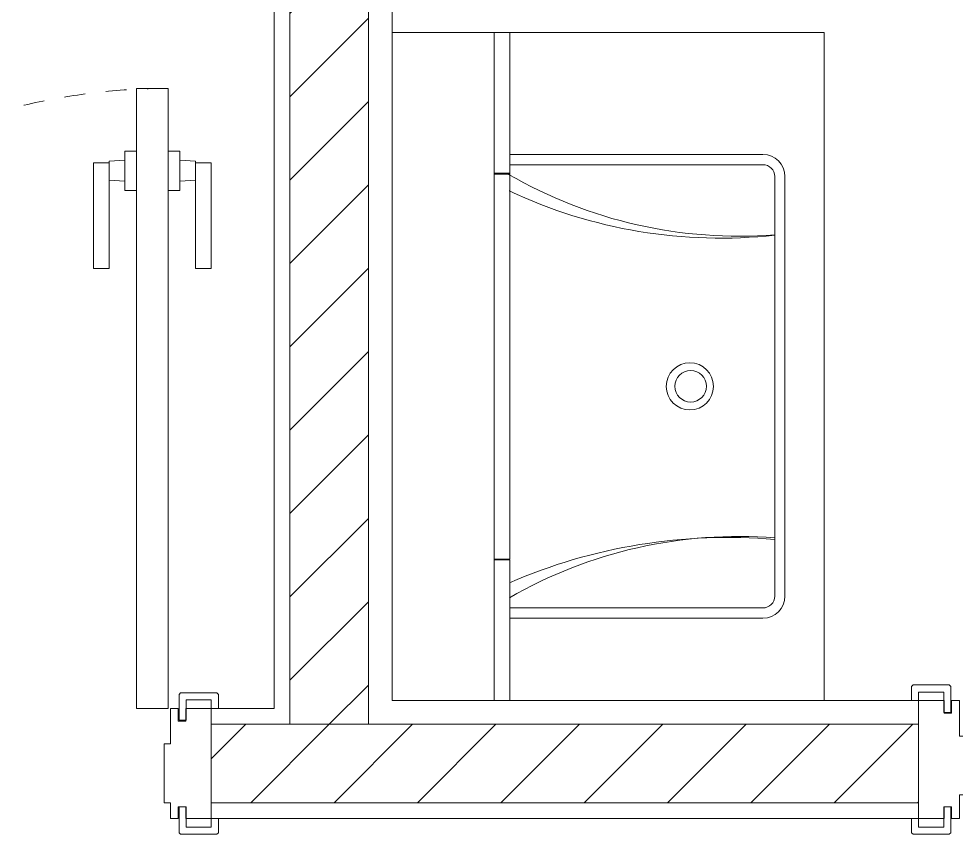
# Model space of a CAD drawing. Header units: millimetres. Extents: x 2743 to 23161, y 1473 to 16816.
# Drawn here: x 14845 to 16038, y 10095 to 11132 of the extents above; entities that cross this region are included whole.
import ezdxf

# ---------------------------------------------------------------- set-up
doc = ezdxf.new("R2010")
doc.units = ezdxf.units.MM
doc.linetypes.add('JZ-I-虚线', pattern=[52.92, 26.46, -26.46])
doc.linetypes.add('划线', pattern=[318, 159, -159])
for name, color, linetype, lineweight, true_color in [('A-DETL-GENF-3', 7, 'Continuous', 5, 0x7f5f3f), ('A-DOOR', 30, 'Continuous', 9, 0xff7f00), ('A-DOOR-3', 9, 'JZ-I-虚线', 5, 0x808080), ('A-DOOR-FRAM', 30, 'Continuous', 9, 0xff7f00), ('A-新建墙体', 7, 'Continuous', 18, 0x848400), ('A-新建墙体-2', 9, 'Continuous', 5, 0x808080), ('A-新建墙体-3', 7, 'Continuous', 9, 0xff8080), ('Q-CASE', 7, 'Continuous', 9, 0x7f5f3f), ('Q-CASE-5', 250, '划线', 5, 0x333333)]:
    doc.layers.add(name, color=color, linetype=linetype, lineweight=lineweight, true_color=true_color)
pattern_1 = [(45, (7626.65, 1984.6), (-53.033, 53.033), [])]

# ---------------------------------------------------------------- blocks, each defined once
blk = doc.blocks.new('LH-I-浴柜地柜_台下盆-127户型 - 宽800x深580x高600-14817135-02平面布置及立面索引')
at = {"layer": 'Q-CASE'}
for p, q in [((425, -550), (425, -150)), ((-425, -550), (425, -550))]:
    blk.add_line(p, q, dxfattribs=at)
blk = doc.blocks.new('LH-I-面盆_台下盆 - 标准-V15-02平面布置及立面索引')
at = {"layer": 'A-DETL-GENF-3'}
for p, q in [((267, 0), (-267, 0)), ((-267, -13), (267, -13)), ((-295, -28), (-295, -350)), ((-282, -350), (-282, -28)), ((282, -28), (282, -350)), ((295, -350), (295, -28))]:
    blk.add_line(p, q, dxfattribs=at)
for centre, radius, start, end in [((-267, -28), 28, 90, 180), ((267, -28), 28, 0, 90), ((-267, -28), 15, 90, 180), ((-776, -58.7), 585, 329.9363, 4.4853), ((-819, -82.2), 630.5, 334.791, 6.3004), ((776, -58.7), 585, 175.5147, 209.9406), ((891.7, -72.8), 699.3, 175.0951, 203.4115), ((267, -28), 15, 360, 90), ((0.1, -121), 30, 0, 180), ((0, -120), 20, 360, 180), ((0.1, -121), 30, 180, 0), ((0, -120), 20, 180, 360)]:
    blk.add_arc(centre, radius, start, end, dxfattribs=at)
blk = doc.blocks.new('LH-I-浴柜镜柜_J5-800_1500宽 - 宽850-14825771-02平面布置及立面索引')
at = {"layer": 'Q-CASE'}
for p, q in [((850, -130), (850, 0)), ((0, -130), (179, -130)), ((179, -130), (179, -150)), ((179, -130), (180, -130)), ((180, -130), (670, -130)), ((180, -130), (180, -150)), ((670, -130), (670, -150)), ((670, -130), (671, -130)), ((671, -130), (850, -130)), ((671, -130), (671, -150)), ((850, -150), (850, -130)), ((179, -150), (0, -150)), ((670, -150), (180, -150)), ((850, -150), (671, -150))]:
    blk.add_line(p, q, dxfattribs=at)
at = {"layer": 'Q-CASE-5'}
for p, q in [((671, -150), (670, -150)), ((670, -150), (671, -150))]:
    blk.add_line(p, q, dxfattribs=at)
blk = doc.blocks.new('I-W-门套 - 标准-14671694-02平面布置及立面索引')
at = {"layer": 'A-DOOR'}
for p, q in [((-430.6, 18), (-428.6, 20)), ((-430.6, 0), (-430.6, 18)), ((-428.6, 20), (-382.6, 20)), ((-382.6, 20), (-380.6, 18)), ((-380.6, 18), (-380.6, -15)), ((-421.6, 11), (-421.6, 0)), ((-389.6, 11), (-421.6, 11)), ((-389.6, -15), (-389.6, 11)), ((-380.6, -15), (-389.6, -15))]:
    blk.add_line(p, q, dxfattribs=at)
blk = doc.blocks.new('I-W-门套 - 标准-15010080-02平面布置及立面索引')
at = {"layer": 'A-DOOR'}
for p, q in [((-380.6, 15), (-389.6, 15)), ((-389.6, 15), (-389.6, -11)), ((-380.6, -18), (-380.6, 15)), ((-430.6, 0), (-430.6, -18)), ((-421.6, -11), (-421.6, 0)), ((-389.6, -11), (-421.6, -11)), ((-430.6, -18), (-428.6, -20)), ((-428.6, -20), (-382.6, -20)), ((-382.6, -20), (-380.6, -18))]:
    blk.add_line(p, q, dxfattribs=at)
blk = doc.blocks.new('I-X-通用门板平面二维详图 - 标准-14994110-02平面布置及立面索引')
at = {"layer": 'A-DOOR'}
for p, q in [((395, 790), (355, 790)), ((355, 790), (355, 1)), ((395, 1), (395, 790)), ((355, 710), (340.1, 710)), ((340.1, 710), (340.1, 660)), ((395, 710), (409.9, 710)), ((409.9, 710), (409.9, 660)), ((300, 695.4), (320.1, 695.4)), ((300, 560.9), (300, 695.4)), ((320.1, 697.4), (340.1, 698.8)), ((320.1, 695.4), (320.1, 697.4)), ((320.1, 695.4), (320.1, 560.9)), ((429.9, 697.4), (409.9, 698.8)), ((429.9, 695.4), (429.9, 697.4)), ((450, 695.4), (429.9, 695.4)), ((429.9, 695.4), (429.9, 560.9)), ((450, 560.9), (450, 695.4)), ((320.1, 673.4), (340.1, 672)), ((429.9, 673.4), (409.9, 672)), ((340.1, 660), (355, 660)), ((409.9, 660), (395, 660)), ((320.1, 560.9), (300, 560.9)), ((429.9, 560.9), (450, 560.9)), ((355, 1), (395, 1))]:
    blk.add_line(p, q, dxfattribs=at)
at = {"layer": 'A-DOOR-3'}
blk.add_arc((395, 0), 790, 90, 180, dxfattribs=at)
blk = doc.blocks.new('I-W-门框 - 标准-15069001-02平面布置及立面索引')
at = {"layer": 'A-DOOR-FRAM'}
for p, q in [((-650, 0), (-617.5, 0)), ((-617.5, 0), (-617.5, -15)), ((-608, 0), (-598, 0)), ((-608, -15), (-608, 0)), ((-598, 0), (-598, -20)), ((198, 0), (208, 0)), ((198, -20), (198, 0)), ((208, 0), (208, -15)), ((217.5, 0), (250, 0)), ((217.5, -15), (217.5, 0)), ((-617.5, -15), (-608, -15)), ((-598, -20), (-590, -20)), ((-590, -20), (-590, -95)), ((190, -20), (198, -20)), ((190, -95), (190, -20)), ((208, -15), (217.5, -15)), ((-598, -95), (-598, -140)), ((-590, -95), (-598, -95)), ((198, -95), (190, -95)), ((198, -140), (198, -95)), ((-617.5, -124), (-617.5, -140)), ((-608, -124), (-617.5, -124)), ((-608, -140), (-608, -124)), ((208, -124), (208, -140)), ((217.5, -124), (208, -124)), ((217.5, -140), (217.5, -124)), ((-617.5, -140), (-650, -140)), ((-598, -140), (-608, -140)), ((208, -140), (198, -140)), ((250, -140), (217.5, -140))]:
    blk.add_line(p, q, dxfattribs=at)
blk = doc.blocks.new('I-W-门套 - 标准-14671693-02平面布置及立面索引')
at = {"layer": 'A-DOOR'}
for p, q in [((-380.6, 15), (-389.6, 15)), ((-389.6, 15), (-389.6, -11)), ((-380.6, -18), (-380.6, 15)), ((-430.6, 0), (-430.6, -18)), ((-421.6, -11), (-421.6, 0)), ((-389.6, -11), (-421.6, -11)), ((-430.6, -18), (-428.6, -20)), ((-428.6, -20), (-382.6, -20)), ((-382.6, -20), (-380.6, -18))]:
    blk.add_line(p, q, dxfattribs=at)
blk = doc.blocks.new('I-W-门框 - 标准-V18-02平面布置及立面索引')
at = {"layer": 'A-DOOR-FRAM'}
for p, q in [((-650, 0), (-617.5, 0)), ((-617.5, 0), (-617.5, -15)), ((-608, 0), (-598, 0)), ((-608, -15), (-608, 0)), ((-598, 0), (-598, -30)), ((98, 0), (108, 0)), ((98, -30), (98, 0)), ((108, 0), (108, -15)), ((117.5, 0), (150, 0)), ((117.5, -15), (117.5, 0)), ((-617.5, -15), (-608, -15)), ((108, -15), (117.5, -15)), ((-598, -30), (-590, -30)), ((-590, -30), (-590, -105)), ((90, -30), (98, -30)), ((90, -105), (90, -30)), ((-598, -105), (-598, -150)), ((-590, -105), (-598, -105)), ((98, -105), (90, -105)), ((98, -150), (98, -105)), ((-617.5, -134), (-617.5, -150)), ((-608, -134), (-617.5, -134)), ((-608, -150), (-608, -134)), ((108, -134), (108, -150)), ((117.5, -134), (108, -134)), ((117.5, -150), (117.5, -134)), ((-617.5, -150), (-650, -150)), ((-598, -150), (-608, -150)), ((108, -150), (98, -150)), ((150, -150), (117.5, -150))]:
    blk.add_line(p, q, dxfattribs=at)

msp = doc.modelspace()

# ---------------------------------------------------------------- hatches: boundary and pattern name
at = {"layer": 'A-新建墙体-2'}
h = msp.add_hatch(dxfattribs=at)
h.set_pattern_fill('FP_1', color=256, style=0, pattern_type=2)
h.set_pattern_definition(pattern_1)
h.paths.add_polyline_path([(15190.1, 10234.6), (15290.1, 10234.6), (15290.1, 12834.6), (15190.1, 12834.6), (15190.1, 10490.8)], flags=0)
h = msp.add_hatch(dxfattribs=at)
h.set_pattern_fill('FP_1', color=256, style=0, pattern_type=2)
h.set_pattern_definition(pattern_1)
h.paths.add_polyline_path([(16890.1, 10134.6), (16890.1, 10234.6), (16790.1, 10234.6), (16790.1, 10134.6), (16870.1, 10134.6)], flags=0)
h.paths.add_polyline_path([(15621, 10134.6), (15990.1, 10134.6), (15990.1, 10234.6), (15090.1, 10234.6), (15090.1, 10134.6), (15174.1, 10134.6)], flags=0)
h.paths.add_polyline_path([(14190.1, 10134.6), (14190.1, 10234.6), (12390.1, 10234.6), (12390.1, 10134.6), (12939.5, 10134.6)], flags=0)

# ---------------------------------------------------------------- linework, layer by layer
at = {"layer": 'A-新建墙体'}
for p, q in [((15190.1, 13634.6), (15190.1, 10234.6)), ((15290.1, 10234.6), (15290.1, 12834.6)), ((15990.1, 10234.6), (15090.1, 10234.6)), ((15090.1, 10234.6), (15090.1, 10134.6)), ((15190.1, 10234.6), (15290.1, 10234.6)), ((15990.1, 10134.6), (15990.1, 10234.6)), ((15090.1, 10134.6), (15990.1, 10134.6))]:
    msp.add_line(p, q, dxfattribs=at)
at = {"layer": 'A-新建墙体-3'}
for p, q in [((15170.1, 13614.6), (15170.1, 10254.6)), ((15320.1, 10264.6), (15320.1, 11904.6)), ((15990.1, 10264.6), (15320.1, 10264.6)), ((15990.1, 10234.6), (15990.1, 10264.6)), ((15170.1, 10254.6), (15090.1, 10254.6)), ((15090.1, 10254.6), (15090.1, 10234.6)), ((15190.1, 10234.6), (15190.1, 10234.6)), ((15290.1, 10234.6), (15290.1, 10234.6)), ((15090.1, 10134.6), (15090.1, 10114.6)), ((15990.1, 10114.6), (15990.1, 10134.6)), ((15090.1, 10114.6), (15990.1, 10114.6))]:
    msp.add_line(p, q, dxfattribs=at)

# ---------------------------------------------------------------- block references
at = {"layer": 'A-DOOR'}
for name, p in [('I-X-通用门板平面二维详图 - 标准-14994110-02平面布置及立面索引', (14640.1, 10253.6)), ('I-W-门套 - 标准-14671694-02平面布置及立面索引', (16411.7, 10264.6)), ('I-W-门套 - 标准-14671693-02平面布置及立面索引', (16411.7, 10114.6))]:
    msp.add_blockref(name, p, dxfattribs=at)
at = {"layer": 'A-DOOR', "rotation": 180}
for name, p in [('I-W-门套 - 标准-15010080-02平面布置及立面索引', (14668.5, 10254.6)), ('I-W-门框 - 标准-V18-02平面布置及立面索引', (16140.1, 10114.6)), ('I-W-门框 - 标准-15069001-02平面布置及立面索引', (14440.1, 10114.6)), ('I-W-门套 - 标准-14671694-02平面布置及立面索引', (14668.5, 10114.6))]:
    msp.add_blockref(name, p, dxfattribs=at)
at = {"layer": 'Q-CASE'}
for name, p, rotation in [('LH-I-浴柜镜柜_J5-800_1500宽 - 宽850-14825771-02平面布置及立面索引', (15320.1, 10264.6), 90.0000000000001), ('LH-I-浴柜地柜_台下盆-127户型 - 宽800x深580x高600-14817135-02平面布置及立面索引', (15320.1, 10689.6), 89.9999999999999), ('LH-I-面盆_台下盆 - 标准-V15-02平面布置及立面索引', (15820.1, 10664.6), 269.9999999999999)]:
    msp.add_blockref(name, p, dxfattribs=dict(at, rotation=rotation))

doc.saveas('drawing.dxf')
